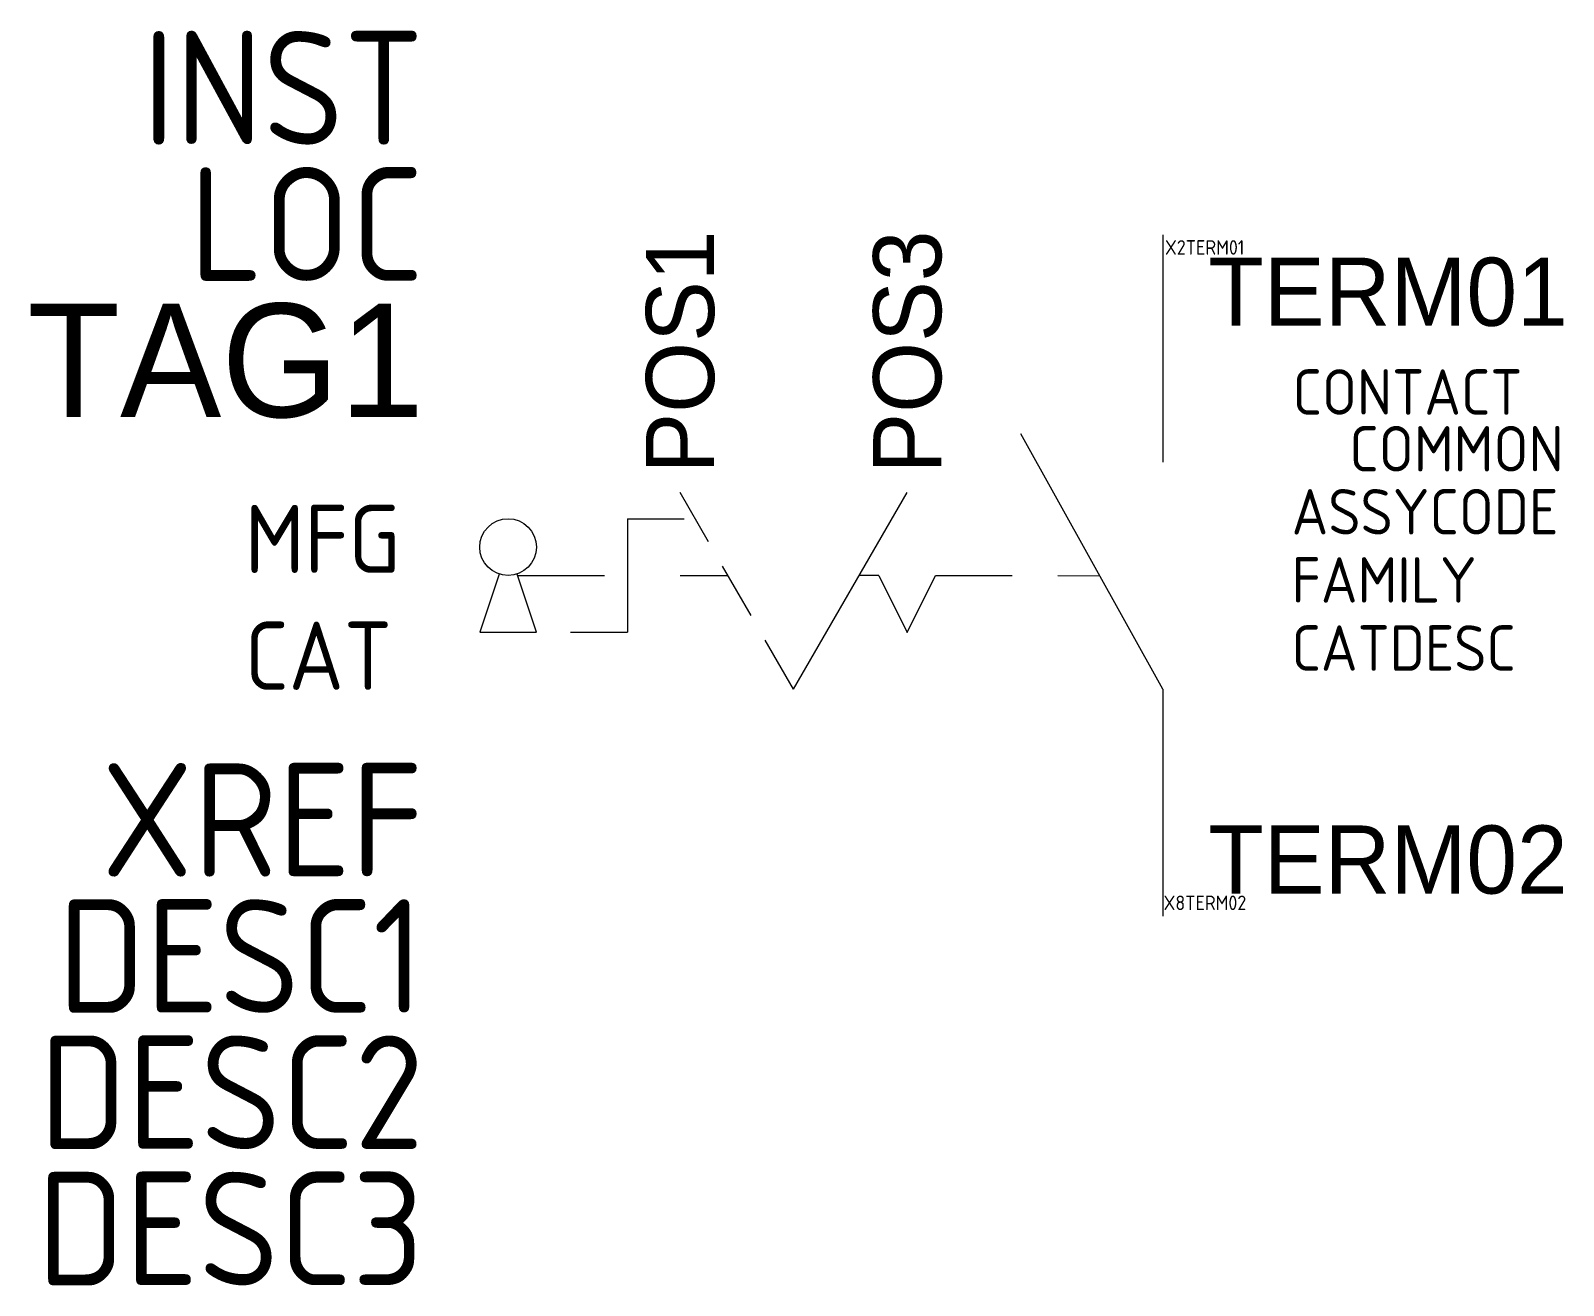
# Model space of a CAD drawing. Header units: millimetres. Extents: x -24.9 to 8.8, y -15.6 to 12.
import ezdxf
from ezdxf.enums import TextEntityAlignment as Align

# ---------------------------------------------------------------- set-up
doc = ezdxf.new("R2010")
doc.units = ezdxf.units.MM
doc.styles.add('WD_IEC', font='isocp2.shx', dxfattribs={"width": 0.9, "height": 4})

msp = doc.modelspace()

# ---------------------------------------------------------------- linework, layer by layer
for p, q in [((0, 7.5), (0, 2.5)), ((0, -2.5), (-3.125, 3.125)), ((-10, 0.748), (-10.625, 1.83)), ((-8.125, -2.5), (-5.629, 1.828)), ((-11.784, 1.253), (-10.534, 1.253)), ((-11.784, 1.253), (-11.784, -1.247)), ((-14.606, 0.035), (-15.034, -1.247)), ((-13.784, -1.247), (-14.211, 0.035)), ((-14.2, 0.002), (-12.286, 0.003)), ((-10.625, 0), (-9.568, 0)), ((-9.062, -0.876), (-9.687, 0.206)), ((-6.25, 0), (-6.682, 0)), ((-6.25, 0), (-5.625, -1.25)), ((-5.625, -1.25), (-5, 0)), ((-5, 0), (-3.312, 0)), ((-2.312, 0), (-1.388, -0.001)), ((-15.034, -1.247), (-13.784, -1.247)), ((-13.034, -1.247), (-11.784, -1.247)), ((-8.125, -2.5), (-8.75, -1.417)), ((0, -2.5), (0, -7.5))]:
    msp.add_line(p, q)
msp.add_circle((-14.409, 0.628), 0.625)

# ---------------------------------------------------------------- texts
at = {"style": 'WD_IEC', "flags": 1}
for tag, p in [('INST', (-16.261, 9.49)), ('LOC', (-16.261, 6.49)), ('DESC1', (-16.261, -9.625)), ('DESC2', (-16.261, -12.625)), ('DESC3', (-16.261, -15.625))]:
    msp.add_attdef(tag, text='', height=2.5, dxfattribs=at).set_placement(p, align=Align.RIGHT)
at = {"flags": 8}
for tag, text, p in [('POS1', '1', (-10.625, 2.247)), ('POS3', '2', (-5.625, 2.247))]:
    msp.add_attdef(tag, text=text, height=1.5, rotation=90, dxfattribs=at).set_placement(p, align=Align.MIDDLE_LEFT)
at = {"style": 'WD_IEC', "flags": 1}
for tag, p, s, height in [('X2TERM01', (0.049, 7.066), '', 0.32), ('CONTACT', (2.857, 3.543), 'NO', 1), ('COMMON', (4.107, 2.293), '02', 1), ('ASSYCODE', (2.834, 0.907), '', 1), ('MFG', (-20.204, 0.059), 'ACKO', 1.5), ('FAMILY', (2.834, -0.593), 'PB_ACKO', 1), ('CAT', (-20.204, -2.513), '', 1.5), ('CATDESC', (2.834, -2.093), '', 1), ('X8TERM02', (0.017, -7.363), '', 0.32)]:
    msp.add_attdef(tag, p, s, height=height, dxfattribs=at)
for tag, p, s in [('TERM01', (1, 5.5), '1'), ('TERM02', (0.998, -7), '2')]:
    msp.add_attdef(tag, p, s, height=1.5)
msp.add_attdef('TAG1', text='S', height=2.5).set_placement((-16.261, 3.49), align=Align.RIGHT)
at = {"lineweight": 15, "style": 'WD_IEC', "flags": 1}
msp.add_attdef('XREF', text='', height=2.5, dxfattribs=at).set_placement((-16.261, -6.625), align=Align.RIGHT)

doc.saveas('drawing.dxf')
